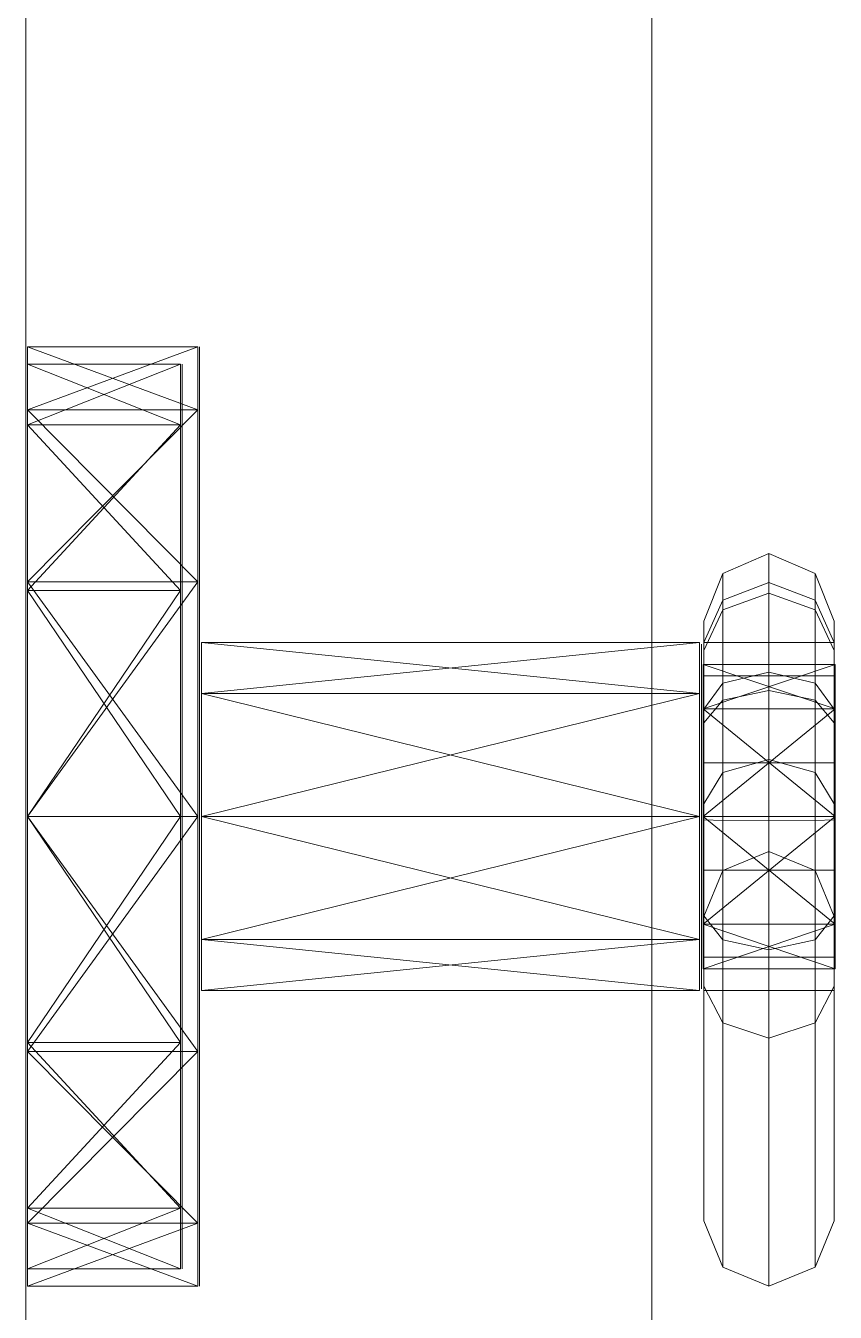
# Model space of a CAD drawing. Header units: millimetres. Extents: x -5300 to 98858, y -5196 to 93886.
# Drawn here: x -110 to -63.5, y 80819.5 to 80893.5 of the extents above; entities that cross this region are included whole.
import ezdxf

# ---------------------------------------------------------------- set-up
doc = ezdxf.new("R2010")
doc.units = ezdxf.units.MM
doc.layers.add('Двери', color=7, linetype='Continuous', lineweight=18, true_color=0x7f7f7f)

# ---------------------------------------------------------------- blocks, each defined once
blk = doc.blocks.new('Дн-9 22110 - Дн-9-240606-Подвал')
at = {"layer": 'Двери', "color": 254, "true_color": 0xd4d4d4}
for p, q in [((-110, 80010), (-110, 81390)), ((-110, 81390), (-110, 80010)), ((-110, 80010), (-110, 81390)), ((-110, 81390), (-110, 80010)), ((-74, 81390), (-74, 80010)), ((-74, 81390), (-74, 80010)), ((-110, 80818), (-110, 80898)), ((-110, 80898), (-110, 80818)), ((-110, 80818), (-110, 80898)), ((-110, 80898), (-110, 80818)), ((-110, 80898), (-110, 79998)), ((-110, 79998), (-110, 80898)), ((-110, 80898), (-110, 80818)), ((-110, 80818), (-110, 80898)), ((-110, 80818), (-110, 80898)), ((-110, 80898), (-110, 79998)), ((-110, 79998), (-110, 80898)), ((-110, 80898), (-110, 80818)), ((-110, 80871.296), (-110, 80874.896)), ((-110, 80874.896), (-110, 80871.296)), ((-110, 80870.599), (-110, 80874.896)), ((-110, 80874.896), (-110, 80874.096)), ((-110, 80874.896), (-110, 80870.599)), ((-110, 80871.296), (-110, 80874.896)), ((-110, 80874.896), (-110, 80871.296)), ((-110, 80870.599), (-110, 80874.896)), ((-110, 80874.096), (-110, 80874.896)), ((-110, 80874.896), (-110, 80870.599)), ((-109.9, 80871.38), (-109.9, 80874.998)), ((-109.9, 80874.998), (-109.9, 80871.38)), ((-100.1, 80874.998), (-109.9, 80874.998)), ((-100.1, 80871.38), (-109.9, 80874.998)), ((-109.9, 80874.998), (-100.1, 80871.38)), ((-109.9, 80871.38), (-109.9, 80874.998)), ((-109.9, 80874.998), (-109.9, 80871.38)), ((-109.9, 80874.998), (-100.1, 80874.998)), ((-109.9, 80871.38), (-100.1, 80874.998)), ((-100.1, 80874.998), (-109.9, 80871.38)), ((-100.1, 80871.38), (-100.1, 80874.998)), ((-100.1, 80874.998), (-100.1, 80871.38)), ((-100.1, 80871.38), (-100.1, 80874.998)), ((-100.1, 80874.998), (-100.1, 80871.38)), ((-100, 80871.38), (-100, 80874.998)), ((-100, 80874.998), (-100, 80871.38)), ((-100, 80871.38), (-100, 80874.998)), ((-100, 80874.998), (-100, 80871.38)), ((-100, 80861.502), (-100, 80874.998)), ((-100, 80874.998), (-100, 80861.502)), ((-110, 80870.599), (-110, 80874.096)), ((-110, 80874.096), (-110, 80870.599)), ((-110, 80870.599), (-110, 80874.096)), ((-110, 80874.096), (-110, 80870.599)), ((-109.9, 80870.515), (-109.9, 80874.003)), ((-109.9, 80874.003), (-109.9, 80870.515)), ((-109.9, 80874.003), (-101.1, 80874.003)), ((-109.9, 80870.515), (-101.1, 80874.003)), ((-109.9, 80874.003), (-101.1, 80870.515)), ((-109.9, 80870.515), (-109.9, 80874.003)), ((-109.9, 80874.003), (-109.9, 80870.515)), ((-101.1, 80874.003), (-109.9, 80874.003)), ((-101.1, 80870.515), (-109.9, 80874.003)), ((-101.1, 80874.003), (-109.9, 80870.515)), ((-101.1, 80870.515), (-101.1, 80874.003)), ((-101.1, 80874.003), (-101.1, 80870.515)), ((-101.1, 80870.515), (-101.1, 80874.003)), ((-101.1, 80874.003), (-101.1, 80870.515)), ((-101, 80870.515), (-101, 80874.003)), ((-101, 80874.003), (-101, 80870.515)), ((-101, 80870.515), (-101, 80874.003)), ((-101, 80874.003), (-101, 80870.515)), ((-110, 80861.446), (-110, 80871.296)), ((-110, 80861.446), (-110, 80871.296)), ((-110, 80871.296), (-110, 80870.599)), ((-110, 80871.296), (-110, 80870.599)), ((-110, 80861.446), (-110, 80871.296)), ((-110, 80871.296), (-110, 80861.446)), ((-110, 80870.599), (-110, 80871.296)), ((-110, 80870.599), (-110, 80871.296)), ((-109.9, 80861.502), (-109.9, 80871.38)), ((-109.9, 80861.502), (-109.9, 80871.38)), ((-100.1, 80861.502), (-109.9, 80871.38)), ((-109.9, 80861.502), (-100.1, 80871.38)), ((-100.1, 80871.38), (-109.9, 80871.38)), ((-100.1, 80871.38), (-109.9, 80871.38)), ((-109.9, 80861.502), (-109.9, 80871.38)), ((-109.9, 80871.38), (-109.9, 80861.502)), ((-100.1, 80861.502), (-109.9, 80871.38)), ((-109.9, 80871.38), (-100.1, 80871.38)), ((-109.9, 80871.38), (-100.1, 80871.38)), ((-100.1, 80871.38), (-109.9, 80861.502)), ((-100.1, 80861.502), (-100.1, 80871.38)), ((-100.1, 80861.502), (-100.1, 80871.38)), ((-100.1, 80861.502), (-100.1, 80871.38)), ((-100.1, 80871.38), (-100.1, 80861.502)), ((-100, 80861.502), (-100, 80871.38)), ((-100, 80871.38), (-100, 80861.502)), ((-100, 80861.502), (-100, 80871.38)), ((-100, 80871.38), (-100, 80871.38)), ((-100, 80861.502), (-100, 80871.38)), ((-100, 80871.38), (-100, 80861.502)), ((-110, 80861.046), (-110, 80870.599)), ((-110, 80861.046), (-110, 80870.599)), ((-110, 80861.446), (-110, 80870.599)), ((-110, 80861.446), (-110, 80870.599)), ((-110, 80861.046), (-110, 80870.599)), ((-110, 80870.599), (-110, 80861.046)), ((-110, 80861.446), (-110, 80870.599)), ((-110, 80870.599), (-110, 80861.446)), ((-109.9, 80860.999), (-109.9, 80870.515)), ((-109.9, 80860.999), (-109.9, 80870.515)), ((-101.1, 80860.999), (-109.9, 80870.515)), ((-109.9, 80860.999), (-101.1, 80870.515)), ((-109.9, 80870.515), (-101.1, 80870.515)), ((-109.9, 80870.515), (-101.1, 80870.515)), ((-109.9, 80860.999), (-109.9, 80870.515)), ((-109.9, 80870.515), (-109.9, 80860.999)), ((-101.1, 80860.999), (-109.9, 80870.515)), ((-101.1, 80870.515), (-109.9, 80870.515)), ((-101.1, 80870.515), (-109.9, 80870.515)), ((-101.1, 80870.515), (-109.9, 80860.999)), ((-101.1, 80860.999), (-101.1, 80870.515)), ((-101.1, 80860.999), (-101.1, 80870.515)), ((-101.1, 80860.999), (-101.1, 80870.515)), ((-101.1, 80870.515), (-101.1, 80860.999)), ((-101, 80860.999), (-101, 80870.515)), ((-101, 80870.515), (-101, 80860.999)), ((-101, 80860.999), (-101, 80870.515)), ((-101, 80870.515), (-101, 80870.515)), ((-101, 80860.999), (-101, 80870.515)), ((-101, 80870.515), (-101, 80860.999)), ((-101, 80848.005), (-101, 80870.515)), ((-101, 80825.485), (-101, 80870.515)), ((-101, 80825.485), (-101, 80870.515)), ((-101, 80825.485), (-101, 80870.515)), ((-101, 80848.005), (-101, 80870.515)), ((-101, 80870.515), (-101, 80870.515)), ((-69.917, 80861.981), (-67.265, 80863.115)), ((-67.265, 80863.115), (-69.917, 80861.981)), ((-69.917, 80861.98), (-67.265, 80863.115)), ((-67.265, 80863.115), (-69.917, 80861.981)), ((-67.265, 80863.115), (-64.613, 80861.981)), ((-67.265, 80861.457), (-67.265, 80863.115)), ((-64.613, 80861.981), (-67.265, 80863.115)), ((-67.265, 80863.115), (-67.265, 80860.847)), ((-67.265, 80863.115), (-64.613, 80861.981)), ((-67.265, 80860.847), (-67.265, 80863.115)), ((-64.613, 80861.981), (-67.265, 80863.115)), ((-67.265, 80863.115), (-67.265, 80861.457)), ((-67.265, 80863.115), (-67.265, 80861.457)), ((-67.265, 80860.847), (-67.265, 80863.115)), ((-67.265, 80863.115), (-67.265, 80860.847)), ((-67.265, 80861.457), (-67.265, 80863.115)), ((-109.9, 80848.005), (-109.9, 80861.502)), ((-109.9, 80848.005), (-109.9, 80861.502)), ((-100.1, 80848.005), (-109.9, 80861.502)), ((-100.1, 80861.502), (-109.9, 80861.502)), ((-109.9, 80848.005), (-100.1, 80861.502)), ((-100.1, 80861.502), (-109.9, 80861.502)), ((-109.9, 80848.005), (-109.9, 80861.502)), ((-109.9, 80861.502), (-109.9, 80848.005)), ((-100.1, 80848.005), (-109.9, 80861.502)), ((-109.9, 80861.502), (-100.1, 80861.502)), ((-109.9, 80861.502), (-100.1, 80861.502)), ((-100.1, 80861.502), (-109.9, 80848.005)), ((-100.1, 80848.005), (-100.1, 80861.502)), ((-100.1, 80848.005), (-100.1, 80861.502)), ((-100.1, 80848.005), (-100.1, 80861.502)), ((-100.1, 80861.502), (-100.1, 80848.005)), ((-100, 80848.005), (-100, 80861.502)), ((-100, 80848.005), (-100, 80861.502)), ((-100, 80834.499), (-100, 80861.502)), ((-100, 80834.499), (-100, 80861.502)), ((-100, 80834.499), (-100, 80861.502)), ((-100, 80861.502), (-100, 80861.502)), ((-100, 80848.005), (-100, 80861.502)), ((-100, 80861.502), (-100, 80848.005)), ((-100, 80861.502), (-100, 80861.502)), ((-100, 80861.502), (-100, 80834.499)), ((-100, 80861.502), (-100, 80834.499)), ((-100, 80861.502), (-100, 80834.499)), ((-69.917, 80861.981), (-71.015, 80859.241)), ((-71.015, 80859.241), (-69.917, 80861.981)), ((-69.917, 80861.981), (-71.015, 80859.241)), ((-71.015, 80859.241), (-69.917, 80861.981)), ((-69.917, 80860.446), (-69.917, 80861.981)), ((-69.917, 80861.981), (-69.917, 80859.882)), ((-69.917, 80861.981), (-69.917, 80860.446)), ((-69.917, 80860.446), (-69.917, 80861.981)), ((-69.917, 80861.981), (-69.917, 80859.882)), ((-69.917, 80859.882), (-69.917, 80861.981)), ((-69.917, 80861.981), (-69.917, 80860.446)), ((-69.917, 80859.882), (-69.917, 80861.98)), ((-64.613, 80861.981), (-63.515, 80859.241)), ((-64.613, 80860.446), (-64.613, 80861.981)), ((-63.515, 80859.241), (-64.613, 80861.981)), ((-64.613, 80861.981), (-64.613, 80859.882)), ((-64.613, 80861.981), (-63.515, 80859.241)), ((-64.613, 80859.882), (-64.613, 80861.981)), ((-63.515, 80859.241), (-64.613, 80861.981)), ((-64.613, 80861.981), (-64.613, 80860.446)), ((-64.613, 80861.981), (-64.613, 80860.446)), ((-64.613, 80859.882), (-64.613, 80861.981)), ((-64.613, 80861.981), (-64.613, 80859.882)), ((-64.613, 80860.446), (-64.613, 80861.981)), ((-110, 80848.005), (-110, 80861.446)), ((-110, 80848.005), (-110, 80861.446)), ((-110, 80861.446), (-110, 80861.046)), ((-110, 80861.446), (-110, 80861.046)), ((-110, 80848.005), (-110, 80861.446)), ((-110, 80861.446), (-110, 80848.005)), ((-110, 80861.046), (-110, 80861.446)), ((-110, 80861.046), (-110, 80861.446)), ((-110, 80848.005), (-110, 80861.046)), ((-110, 80848.005), (-110, 80861.046)), ((-110, 80848.005), (-110, 80861.046)), ((-110, 80848.005), (-110, 80861.046)), ((-110, 80848.005), (-110, 80861.046)), ((-110, 80861.046), (-110, 80848.005)), ((-110, 80848.005), (-110, 80861.046)), ((-110, 80861.046), (-110, 80848.005)), ((-109.9, 80848.005), (-109.9, 80860.999)), ((-109.9, 80848.005), (-109.9, 80860.999)), ((-109.9, 80848.005), (-101.1, 80860.999)), ((-109.9, 80860.999), (-101.1, 80860.999)), ((-101.1, 80848.005), (-109.9, 80860.999)), ((-109.9, 80860.999), (-101.1, 80860.999)), ((-109.9, 80848.005), (-109.9, 80860.999)), ((-109.9, 80860.999), (-109.9, 80848.005)), ((-101.1, 80848.005), (-109.9, 80860.999)), ((-101.1, 80860.999), (-109.9, 80860.999)), ((-101.1, 80860.999), (-109.9, 80860.999)), ((-101.1, 80860.999), (-109.9, 80848.005)), ((-101.1, 80848.005), (-101.1, 80860.999)), ((-101.1, 80848.005), (-101.1, 80860.999)), ((-101.1, 80848.005), (-101.1, 80860.999)), ((-101.1, 80860.999), (-101.1, 80848.005)), ((-101, 80848.005), (-101, 80860.999)), ((-101, 80860.999), (-101, 80848.005)), ((-101, 80860.999), (-101, 80860.999)), ((-101, 80860.999), (-101, 80825.485)), ((-101, 80860.999), (-101, 80835.001)), ((-101, 80860.999), (-101, 80835.001)), ((-101, 80860.999), (-101, 80825.485)), ((-101, 80860.999), (-101, 80825.485)), ((-101, 80848.005), (-101, 80860.999)), ((-101, 80848.005), (-101, 80860.999)), ((-69.917, 80860.446), (-67.265, 80861.457)), ((-67.265, 80861.457), (-69.917, 80860.446)), ((-69.917, 80860.446), (-67.265, 80861.457)), ((-67.265, 80861.457), (-69.917, 80860.446)), ((-69.917, 80859.882), (-67.265, 80860.847)), ((-67.265, 80860.847), (-69.917, 80859.882)), ((-69.917, 80859.882), (-67.265, 80860.847)), ((-67.265, 80860.847), (-69.917, 80859.882)), ((-67.265, 80861.457), (-64.613, 80860.446)), ((-67.265, 80856.301), (-67.265, 80861.457)), ((-64.613, 80860.446), (-67.265, 80861.457)), ((-67.265, 80861.457), (-64.613, 80860.446)), ((-64.613, 80860.446), (-67.265, 80861.457)), ((-67.265, 80861.457), (-67.265, 80856.301)), ((-67.265, 80861.457), (-67.265, 80856.301)), ((-67.265, 80856.301), (-67.265, 80861.457)), ((-67.265, 80860.847), (-64.613, 80859.882)), ((-64.613, 80859.882), (-67.265, 80860.847)), ((-67.265, 80860.847), (-67.265, 80855.24)), ((-67.265, 80860.847), (-64.613, 80859.882)), ((-67.265, 80855.241), (-67.265, 80860.847)), ((-64.613, 80859.882), (-67.265, 80860.847)), ((-67.265, 80855.24), (-67.265, 80860.847)), ((-67.265, 80860.847), (-67.265, 80855.24)), ((-69.917, 80860.446), (-71.015, 80858.007)), ((-71.015, 80858.007), (-69.917, 80860.446)), ((-69.917, 80860.446), (-71.015, 80858.007)), ((-71.015, 80858.007), (-69.917, 80860.446)), ((-69.917, 80855.678), (-69.917, 80860.446)), ((-69.917, 80860.446), (-69.917, 80855.678)), ((-69.917, 80855.678), (-69.917, 80860.446)), ((-69.917, 80860.446), (-69.917, 80855.678)), ((-64.613, 80860.446), (-63.515, 80858.007)), ((-64.613, 80855.678), (-64.613, 80860.446)), ((-63.515, 80858.007), (-64.613, 80860.446)), ((-64.613, 80860.446), (-63.515, 80858.007)), ((-63.515, 80858.007), (-64.613, 80860.446)), ((-64.613, 80860.446), (-64.613, 80855.678)), ((-64.613, 80860.446), (-64.613, 80855.678)), ((-64.613, 80855.678), (-64.613, 80860.446)), ((-69.917, 80859.882), (-71.015, 80857.554)), ((-71.015, 80857.554), (-69.917, 80859.882)), ((-69.917, 80859.882), (-71.015, 80857.554)), ((-71.015, 80857.554), (-69.917, 80859.882)), ((-71.015, 80858.007), (-71.015, 80859.241)), ((-71.015, 80859.241), (-71.015, 80857.554)), ((-71.015, 80857.554), (-71.015, 80859.241)), ((-71.015, 80859.241), (-71.015, 80858.007)), ((-71.015, 80859.241), (-71.015, 80858.007)), ((-71.015, 80857.554), (-71.015, 80859.241)), ((-71.015, 80859.241), (-71.015, 80857.554)), ((-71.015, 80858.007), (-71.015, 80859.241)), ((-69.917, 80859.882), (-69.917, 80854.697)), ((-69.917, 80854.697), (-69.917, 80859.882)), ((-69.917, 80859.882), (-69.917, 80854.697)), ((-69.917, 80854.697), (-69.917, 80859.882)), ((-64.613, 80859.882), (-63.515, 80857.554)), ((-63.515, 80857.554), (-64.613, 80859.882)), ((-64.613, 80859.882), (-64.613, 80854.697)), ((-64.613, 80859.882), (-63.515, 80857.554)), ((-64.613, 80854.697), (-64.613, 80859.882)), ((-63.515, 80857.554), (-64.613, 80859.882)), ((-64.613, 80854.697), (-64.613, 80859.882)), ((-64.613, 80859.882), (-64.613, 80854.697)), ((-63.515, 80859.241), (-63.515, 80858.007)), ((-63.515, 80857.554), (-63.515, 80859.241)), ((-63.515, 80859.241), (-63.515, 80857.554)), ((-63.515, 80858.007), (-63.515, 80859.241)), ((-63.515, 80859.241), (-63.515, 80858.007)), ((-63.515, 80857.554), (-63.515, 80859.241)), ((-63.515, 80859.241), (-63.515, 80857.554)), ((-63.515, 80858.007), (-63.515, 80859.241)), ((-100, 80855.074), (-100, 80858.004)), ((-100, 80858.004), (-100, 80855.074)), ((-100, 80848.005), (-100, 80858.004)), ((-100, 80858.004), (-100, 80848.005)), ((-100, 80858.004), (-100, 80837.996)), ((-100, 80855.074), (-100, 80858.004)), ((-100, 80858.004), (-100, 80855.074)), ((-99.9, 80855.074), (-99.9, 80858.004)), ((-99.9, 80855.074), (-99.9, 80858.004)), ((-71.25, 80858.004), (-99.9, 80858.004)), ((-99.9, 80855.074), (-71.25, 80858.004)), ((-99.9, 80855.074), (-71.25, 80858.004)), ((-99.9, 80855.074), (-99.9, 80858.004)), ((-99.9, 80858.004), (-99.9, 80855.074)), ((-99.9, 80858.004), (-71.25, 80858.004)), ((-71.25, 80855.074), (-99.9, 80858.004)), ((-71.25, 80858.004), (-99.9, 80855.074)), ((-71.25, 80855.074), (-71.25, 80858.004)), ((-71.25, 80855.074), (-71.25, 80858.004)), ((-71.25, 80855.074), (-71.25, 80858.004)), ((-71.25, 80858.004), (-71.25, 80855.074)), ((-71.15, 80855), (-71.15, 80857.902)), ((-71.15, 80855), (-71.15, 80857.902)), ((-71.15, 80854.255), (-71.15, 80857.902)), ((-71.15, 80854.255), (-71.15, 80857.902)), ((-71.15, 80856.851), (-71.15, 80857.902)), ((-71.15, 80855), (-71.15, 80857.902)), ((-71.15, 80857.902), (-71.15, 80855)), ((-71.15, 80857.902), (-71.15, 80856.851)), ((-71.015, 80854.173), (-71.015, 80858.007)), ((-71.015, 80858.007), (-71.015, 80854.173)), ((-71.015, 80858.007), (-71.015, 80854.173)), ((-71.015, 80854.173), (-71.015, 80858.007)), ((-71.015, 80858), (-63.515, 80858)), ((-71.015, 80856.09), (-71.015, 80858)), ((-63.515, 80858), (-71.015, 80858)), ((-71.015, 80858), (-71.015, 80856.09)), ((-71.015, 80858), (-63.515, 80858)), ((-71.015, 80856.09), (-71.015, 80858)), ((-63.515, 80858), (-71.015, 80858)), ((-71.015, 80858), (-71.015, 80856.09)), ((-71.015, 80856.09), (-71.015, 80858)), ((-71.015, 80858), (-71.015, 80856.09)), ((-71.015, 80856.09), (-71.015, 80858)), ((-71.015, 80858), (-71.015, 80856.09)), ((-63.515, 80858.007), (-63.515, 80854.173)), ((-63.515, 80854.173), (-63.515, 80858.007)), ((-63.515, 80858.007), (-63.515, 80854.173)), ((-63.515, 80854.173), (-63.515, 80858.007)), ((-63.515, 80858), (-63.515, 80856.09)), ((-63.515, 80856.09), (-63.515, 80858)), ((-63.515, 80858), (-63.515, 80856.09)), ((-63.515, 80856.09), (-63.515, 80858)), ((-63.515, 80858), (-63.515, 80856.09)), ((-63.515, 80856.09), (-63.515, 80858)), ((-63.515, 80858), (-63.515, 80856.09)), ((-63.515, 80856.09), (-63.515, 80858)), ((-71.015, 80857.554), (-71.015, 80853.384)), ((-71.015, 80853.384), (-71.015, 80857.554)), ((-71.015, 80853.384), (-71.015, 80857.554)), ((-71.015, 80857.554), (-71.015, 80853.384)), ((-63.515, 80853.384), (-63.515, 80857.554)), ((-63.515, 80857.554), (-63.515, 80853.384)), ((-63.515, 80853.384), (-63.515, 80857.554)), ((-63.515, 80857.554), (-63.515, 80853.384)), ((-71.15, 80854.255), (-71.15, 80856.851)), ((-71.15, 80854.255), (-71.15, 80856.851)), ((-71.15, 80854.255), (-71.15, 80856.851)), ((-71.15, 80856.851), (-71.15, 80854.255)), ((-71.15, 80855), (-71.15, 80856.851)), ((-71.15, 80856.851), (-71.15, 80855)), ((-71.05, 80854.19), (-71.05, 80856.748)), ((-71.05, 80854.19), (-71.05, 80856.748)), ((-63.45, 80856.748), (-71.05, 80856.748)), ((-71.05, 80854.19), (-63.45, 80856.748)), ((-71.05, 80854.19), (-63.45, 80856.748)), ((-71.05, 80854.19), (-71.05, 80856.748)), ((-71.05, 80856.748), (-71.05, 80854.19)), ((-71.05, 80856.748), (-63.45, 80856.748)), ((-71.05, 80854.19), (-63.45, 80856.748)), ((-71.05, 80856.748), (-63.45, 80854.19)), ((-69.917, 80855.678), (-67.265, 80856.301)), ((-67.265, 80856.301), (-69.917, 80855.678)), ((-69.917, 80855.678), (-67.265, 80856.301)), ((-67.265, 80856.301), (-69.917, 80855.678)), ((-67.265, 80856.301), (-64.613, 80855.678)), ((-67.265, 80851.272), (-67.265, 80856.301)), ((-64.613, 80855.678), (-67.265, 80856.301)), ((-67.265, 80856.301), (-64.613, 80855.678)), ((-64.613, 80855.678), (-67.265, 80856.301)), ((-67.265, 80856.301), (-67.265, 80851.272)), ((-67.265, 80856.301), (-67.265, 80851.272)), ((-67.265, 80851.272), (-67.265, 80856.301)), ((-63.45, 80854.19), (-63.45, 80856.748)), ((-63.45, 80854.19), (-63.45, 80856.748)), ((-63.45, 80854.19), (-63.45, 80856.748)), ((-63.45, 80856.748), (-63.45, 80854.19)), ((-71.015, 80856.09), (-63.515, 80856.09)), ((-71.015, 80851.09), (-71.015, 80856.09)), ((-63.515, 80856.09), (-71.015, 80856.09)), ((-71.015, 80856.09), (-63.515, 80856.09)), ((-63.515, 80856.09), (-71.015, 80856.09)), ((-71.015, 80856.09), (-71.015, 80851.09)), ((-71.015, 80856.09), (-63.515, 80856.09)), ((-71.015, 80851.09), (-71.015, 80856.09)), ((-63.515, 80856.09), (-71.015, 80856.09)), ((-71.015, 80856.09), (-63.515, 80856.09)), ((-63.515, 80856.09), (-71.015, 80856.09)), ((-71.015, 80856.09), (-71.015, 80851.09)), ((-71.015, 80851.09), (-71.015, 80856.09)), ((-71.015, 80856.09), (-71.015, 80851.09)), ((-71.015, 80851.09), (-71.015, 80856.09)), ((-71.015, 80856.09), (-71.015, 80851.09)), ((-69.917, 80855.678), (-71.015, 80854.173)), ((-71.015, 80854.173), (-69.917, 80855.678)), ((-69.917, 80855.678), (-71.015, 80854.173)), ((-71.015, 80854.173), (-69.917, 80855.678)), ((-69.917, 80850.529), (-69.917, 80855.678)), ((-69.917, 80855.678), (-69.917, 80850.529)), ((-69.917, 80850.529), (-69.917, 80855.678)), ((-69.917, 80855.678), (-69.917, 80850.529)), ((-64.613, 80855.678), (-63.515, 80854.173)), ((-64.613, 80850.529), (-64.613, 80855.678)), ((-63.515, 80854.173), (-64.613, 80855.678)), ((-64.613, 80855.678), (-63.515, 80854.173)), ((-63.515, 80854.173), (-64.613, 80855.678)), ((-64.613, 80855.678), (-64.613, 80850.529)), ((-64.613, 80855.678), (-64.613, 80850.529)), ((-64.613, 80850.529), (-64.613, 80855.678)), ((-63.515, 80856.09), (-63.515, 80851.09)), ((-63.515, 80851.09), (-63.515, 80856.09)), ((-63.515, 80856.09), (-63.515, 80851.09)), ((-63.515, 80851.09), (-63.515, 80856.09)), ((-63.515, 80856.09), (-63.515, 80851.09)), ((-63.515, 80851.09), (-63.515, 80856.09)), ((-63.515, 80856.09), (-63.515, 80851.09)), ((-63.515, 80851.09), (-63.515, 80856.09)), ((-100, 80848.005), (-100, 80855.074)), ((-100, 80855.074), (-100, 80848.005)), ((-100, 80848.005), (-100, 80855.074)), ((-100, 80848.005), (-100, 80855.074)), ((-100, 80840.926), (-100, 80855.074)), ((-100, 80840.926), (-100, 80855.074)), ((-100, 80840.926), (-100, 80855.074)), ((-100, 80855.074), (-100, 80855.074)), ((-99.9, 80848.005), (-99.9, 80855.074)), ((-99.9, 80848.005), (-99.9, 80855.074)), ((-99.9, 80848.005), (-71.25, 80855.074)), ((-71.25, 80855.074), (-99.9, 80855.074)), ((-71.25, 80848.005), (-99.9, 80855.074)), ((-71.25, 80855.074), (-99.9, 80855.074)), ((-99.9, 80848.005), (-99.9, 80855.074)), ((-99.9, 80855.074), (-99.9, 80848.005)), ((-99.9, 80848.005), (-71.25, 80855.074)), ((-99.9, 80855.074), (-71.25, 80855.074)), ((-99.9, 80855.074), (-71.25, 80855.074)), ((-99.9, 80855.074), (-71.25, 80848.005)), ((-71.25, 80848.005), (-71.25, 80855.074)), ((-71.25, 80848.005), (-71.25, 80855.074)), ((-71.25, 80848.005), (-71.25, 80855.074)), ((-71.25, 80855.074), (-71.25, 80848.005)), ((-71.15, 80848.005), (-71.15, 80855)), ((-71.15, 80848.005), (-71.15, 80855)), ((-71.15, 80854.255), (-71.15, 80855)), ((-71.15, 80854.255), (-71.15, 80855)), ((-71.15, 80848.005), (-71.15, 80855)), ((-71.15, 80855), (-71.15, 80848.005)), ((-71.15, 80848.005), (-71.15, 80855)), ((-71.15, 80855), (-71.15, 80854.255)), ((-71.15, 80855), (-71.15, 80854.255)), ((-71.15, 80855), (-71.15, 80848.005)), ((-69.917, 80854.697), (-67.265, 80855.24)), ((-67.265, 80855.24), (-69.917, 80854.697)), ((-69.917, 80854.697), (-67.265, 80855.24)), ((-67.265, 80855.24), (-69.917, 80854.697)), ((-64.613, 80854.697), (-67.265, 80855.241)), ((-67.265, 80855.24), (-64.613, 80854.697)), ((-64.613, 80854.697), (-67.265, 80855.24)), ((-67.265, 80855.24), (-67.265, 80847.753)), ((-67.265, 80855.24), (-64.613, 80854.697)), ((-67.265, 80847.752), (-67.265, 80855.24)), ((-67.265, 80847.753), (-67.265, 80855.24)), ((-67.265, 80855.24), (-67.265, 80847.753)), ((-71.15, 80848.005), (-71.15, 80854.255)), ((-71.15, 80848.005), (-71.15, 80854.255)), ((-71.15, 80848.005), (-71.15, 80854.255)), ((-71.15, 80848.005), (-71.15, 80854.255)), ((-71.15, 80848.005), (-71.15, 80854.255)), ((-71.15, 80854.255), (-71.15, 80848.005)), ((-71.05, 80848.005), (-71.05, 80854.19)), ((-71.05, 80848.005), (-71.05, 80854.19)), ((-71.05, 80848.005), (-63.45, 80854.19)), ((-63.45, 80854.19), (-71.05, 80854.19)), ((-63.45, 80848.005), (-71.05, 80854.19)), ((-63.45, 80854.19), (-71.05, 80854.19)), ((-71.05, 80848.005), (-71.05, 80854.19)), ((-71.05, 80854.19), (-71.05, 80848.005)), ((-63.45, 80848.005), (-71.05, 80854.19)), ((-71.05, 80854.19), (-63.45, 80854.19)), ((-71.05, 80854.19), (-63.45, 80854.19)), ((-71.05, 80854.19), (-63.45, 80848.005)), ((-69.917, 80854.697), (-71.015, 80853.384)), ((-71.015, 80853.384), (-69.917, 80854.697)), ((-69.917, 80854.697), (-71.015, 80853.384)), ((-71.015, 80853.384), (-69.917, 80854.697)), ((-71.015, 80848.736), (-71.015, 80854.173)), ((-71.015, 80854.173), (-71.015, 80848.736)), ((-71.015, 80854.173), (-71.015, 80848.736)), ((-71.015, 80848.736), (-71.015, 80854.173)), ((-69.917, 80854.697), (-69.917, 80847.771)), ((-69.917, 80847.771), (-69.917, 80854.697)), ((-69.917, 80854.697), (-69.917, 80847.771)), ((-69.917, 80847.771), (-69.917, 80854.697)), ((-64.613, 80854.697), (-63.515, 80853.384)), ((-63.515, 80853.384), (-64.613, 80854.697)), ((-64.613, 80854.697), (-64.613, 80847.771)), ((-64.613, 80854.697), (-63.515, 80853.384)), ((-64.613, 80847.771), (-64.613, 80854.697)), ((-63.515, 80853.384), (-64.613, 80854.697)), ((-64.613, 80847.771), (-64.613, 80854.697)), ((-64.613, 80854.697), (-64.613, 80847.771)), ((-63.515, 80854.173), (-63.515, 80848.736)), ((-63.515, 80848.736), (-63.515, 80854.173)), ((-63.515, 80854.173), (-63.515, 80848.736)), ((-63.515, 80848.736), (-63.515, 80854.173)), ((-63.45, 80848.005), (-63.45, 80854.19)), ((-63.45, 80848.005), (-63.45, 80854.19)), ((-63.45, 80848.005), (-63.45, 80854.19)), ((-63.45, 80854.19), (-63.45, 80848.005)), ((-71.015, 80853.384), (-71.015, 80847.816)), ((-71.015, 80847.816), (-71.015, 80853.384)), ((-71.015, 80847.816), (-71.015, 80853.384)), ((-71.015, 80853.384), (-71.015, 80847.816)), ((-63.515, 80847.816), (-63.515, 80853.384)), ((-63.515, 80853.384), (-63.515, 80847.816)), ((-63.515, 80847.816), (-63.515, 80853.384)), ((-63.515, 80853.384), (-63.515, 80847.816)), ((-69.917, 80850.529), (-67.265, 80851.272)), ((-67.265, 80851.272), (-69.917, 80850.529)), ((-69.917, 80850.529), (-67.265, 80851.272)), ((-67.265, 80851.272), (-69.917, 80850.529)), ((-67.265, 80851.272), (-64.613, 80850.529)), ((-67.265, 80846), (-67.265, 80851.272)), ((-64.613, 80850.529), (-67.265, 80851.272)), ((-67.265, 80851.272), (-64.613, 80850.529)), ((-64.613, 80850.529), (-67.265, 80851.272)), ((-67.265, 80851.272), (-67.265, 80846)), ((-67.265, 80851.272), (-67.265, 80846)), ((-67.265, 80846), (-67.265, 80851.272)), ((-63.515, 80851.09), (-71.015, 80851.09)), ((-71.015, 80851.09), (-63.515, 80851.09)), ((-63.515, 80851.09), (-71.015, 80851.09)), ((-71.015, 80851.09), (-71.015, 80844.91)), ((-71.015, 80851.09), (-63.515, 80851.09)), ((-71.015, 80844.91), (-71.015, 80851.09)), ((-63.515, 80851.09), (-71.015, 80851.09)), ((-71.015, 80851.09), (-63.515, 80851.09)), ((-63.515, 80851.09), (-71.015, 80851.09)), ((-71.015, 80851.09), (-71.015, 80844.91)), ((-71.015, 80851.09), (-63.515, 80851.09)), ((-71.015, 80844.91), (-71.015, 80851.09)), ((-71.015, 80844.91), (-71.015, 80851.09)), ((-71.015, 80851.09), (-71.015, 80844.91)), ((-71.015, 80844.91), (-71.015, 80851.09)), ((-71.015, 80851.09), (-71.015, 80844.91)), ((-71.015, 80848.736), (-69.917, 80850.529)), ((-69.917, 80850.529), (-71.015, 80848.736)), ((-71.015, 80848.736), (-69.917, 80850.529)), ((-69.917, 80850.529), (-71.015, 80848.736)), ((-69.917, 80844.902), (-69.917, 80850.529)), ((-69.917, 80850.529), (-69.917, 80844.902)), ((-69.917, 80850.529), (-69.917, 80844.902)), ((-69.917, 80844.902), (-69.917, 80850.529)), ((-64.613, 80850.529), (-63.515, 80848.736)), ((-64.613, 80844.902), (-64.613, 80850.529)), ((-63.515, 80848.736), (-64.613, 80850.529)), ((-64.613, 80850.529), (-63.515, 80848.736)), ((-63.515, 80848.736), (-64.613, 80850.529)), ((-64.613, 80850.529), (-64.613, 80844.902)), ((-64.613, 80850.529), (-64.613, 80844.902)), ((-64.613, 80844.902), (-64.613, 80850.529)), ((-63.515, 80844.91), (-63.515, 80851.09)), ((-63.515, 80851.09), (-63.515, 80844.91)), ((-63.515, 80844.91), (-63.515, 80851.09)), ((-63.515, 80851.09), (-63.515, 80844.91)), ((-63.515, 80844.91), (-63.515, 80851.09)), ((-63.515, 80851.09), (-63.515, 80844.91)), ((-63.515, 80844.91), (-63.515, 80851.09)), ((-63.515, 80851.09), (-63.515, 80844.91)), ((-71.015, 80848.736), (-71.015, 80842.25)), ((-71.015, 80842.25), (-71.015, 80848.736)), ((-71.015, 80842.25), (-71.015, 80848.736)), ((-71.015, 80848.736), (-71.015, 80842.25)), ((-63.515, 80848.736), (-63.515, 80842.25)), ((-63.515, 80842.25), (-63.515, 80848.736)), ((-63.515, 80848.736), (-63.515, 80842.25)), ((-63.515, 80842.25), (-63.515, 80848.736)), ((-110, 80834.554), (-110, 80848.005)), ((-110, 80848.005), (-110, 80834.954)), ((-110, 80834.554), (-110, 80848.005)), ((-110, 80834.954), (-110, 80848.005)), ((-110, 80848.005), (-110, 80848.005)), ((-110, 80848.005), (-110, 80834.954)), ((-110, 80834.954), (-110, 80848.005)), ((-110, 80848.005), (-110, 80848.005)), ((-110, 80834.554), (-110, 80848.005)), ((-110, 80834.954), (-110, 80848.005)), ((-110, 80848.005), (-110, 80834.954)), ((-110, 80848.005), (-110, 80834.554)), ((-110, 80834.954), (-110, 80848.005)), ((-110, 80848.005), (-110, 80848.005)), ((-110, 80848.005), (-110, 80848.005)), ((-110, 80848.005), (-110, 80834.954)), ((-109.9, 80848.005), (-109.9, 80834.499)), ((-109.9, 80834.499), (-109.9, 80848.005)), ((-109.9, 80835.001), (-109.9, 80848.005)), ((-109.9, 80835.001), (-109.9, 80848.005)), ((-100.1, 80834.499), (-109.9, 80848.005)), ((-100.1, 80848.005), (-109.9, 80848.005)), ((-109.9, 80834.499), (-100.1, 80848.005)), ((-100.1, 80848.005), (-109.9, 80848.005)), ((-109.9, 80835.001), (-101.1, 80848.005)), ((-109.9, 80848.005), (-101.1, 80848.005)), ((-101.1, 80835.001), (-109.9, 80848.005)), ((-109.9, 80848.005), (-101.1, 80848.005)), ((-109.9, 80834.499), (-109.9, 80848.005)), ((-109.9, 80848.005), (-109.9, 80834.499)), ((-109.9, 80835.001), (-109.9, 80848.005)), ((-109.9, 80848.005), (-109.9, 80835.001)), ((-100.1, 80834.499), (-109.9, 80848.005)), ((-109.9, 80848.005), (-100.1, 80848.005)), ((-109.9, 80848.005), (-100.1, 80848.005)), ((-100.1, 80848.005), (-109.9, 80834.499)), ((-101.1, 80835.001), (-109.9, 80848.005)), ((-101.1, 80848.005), (-109.9, 80848.005)), ((-101.1, 80848.005), (-109.9, 80848.005)), ((-101.1, 80848.005), (-109.9, 80835.001)), ((-101.1, 80848.005), (-101.1, 80835.001)), ((-101.1, 80835.001), (-101.1, 80848.005)), ((-101.1, 80835.001), (-101.1, 80848.005)), ((-101.1, 80848.005), (-101.1, 80835.001)), ((-101, 80848.005), (-101, 80835.001)), ((-101, 80848.005), (-101, 80835.001)), ((-101, 80848.005), (-101, 80835.001)), ((-101, 80835.001), (-101, 80848.005)), ((-101, 80848.005), (-101, 80825.485)), ((-101, 80825.485), (-101, 80848.005)), ((-100.1, 80834.499), (-100.1, 80848.005)), ((-100.1, 80834.499), (-100.1, 80848.005)), ((-100.1, 80834.499), (-100.1, 80848.005)), ((-100.1, 80848.005), (-100.1, 80834.499)), ((-100, 80848.005), (-100, 80840.926)), ((-100, 80848.005), (-100, 80840.926)), ((-100, 80848.005), (-100, 80837.996)), ((-100, 80848.005), (-100, 80837.996)), ((-100, 80848.005), (-100, 80834.499)), ((-100, 80834.499), (-100, 80848.005)), ((-100, 80848.005), (-100, 80840.926)), ((-100, 80840.926), (-100, 80848.005)), ((-100, 80848.005), (-100, 80834.499)), ((-100, 80848.005), (-100, 80834.499)), ((-99.9, 80848.005), (-99.9, 80840.926)), ((-99.9, 80840.926), (-99.9, 80848.005)), ((-71.25, 80848.005), (-99.9, 80848.005)), ((-71.25, 80848.005), (-99.9, 80840.926)), ((-71.25, 80840.926), (-99.9, 80848.005)), ((-71.25, 80848.005), (-99.9, 80848.005)), ((-99.9, 80840.926), (-99.9, 80848.005)), ((-99.9, 80840.926), (-99.9, 80848.005)), ((-99.9, 80840.926), (-71.25, 80848.005)), ((-99.9, 80848.005), (-71.25, 80848.005)), ((-71.25, 80840.926), (-99.9, 80848.005)), ((-99.9, 80848.005), (-71.25, 80848.005)), ((-71.25, 80840.926), (-71.25, 80848.005)), ((-71.25, 80840.926), (-71.25, 80848.005)), ((-71.25, 80840.926), (-71.25, 80848.005)), ((-71.25, 80840.926), (-71.25, 80848.005)), ((-71.15, 80841.745), (-71.15, 80848.005)), ((-71.15, 80848.005), (-71.15, 80841)), ((-71.15, 80841.745), (-71.15, 80848.005)), ((-71.15, 80841), (-71.15, 80848.005)), ((-71.15, 80841.745), (-71.15, 80848.005)), ((-71.15, 80848.005), (-71.15, 80848.005)), ((-71.15, 80841.745), (-71.15, 80848.005)), ((-71.15, 80848.005), (-71.15, 80848.005)), ((-71.15, 80841.745), (-71.15, 80848.005)), ((-71.15, 80841), (-71.15, 80848.005)), ((-71.15, 80841.745), (-71.15, 80848.005)), ((-71.15, 80841), (-71.15, 80848.005)), ((-71.15, 80841), (-71.15, 80848.005)), ((-71.15, 80848.005), (-71.15, 80848.005)), ((-71.15, 80841), (-71.15, 80848.005)), ((-71.15, 80848.005), (-71.15, 80848.005)), ((-71.05, 80848.005), (-71.05, 80841.81)), ((-71.05, 80841.81), (-71.05, 80848.005)), ((-63.45, 80848.005), (-71.05, 80848.005)), ((-63.45, 80848.005), (-71.05, 80841.81)), ((-63.45, 80841.81), (-71.05, 80848.005)), ((-63.45, 80848.005), (-71.05, 80848.005)), ((-71.05, 80841.81), (-71.05, 80848.005)), ((-71.05, 80841.81), (-71.05, 80848.005)), ((-63.45, 80841.81), (-71.05, 80848.005)), ((-71.05, 80848.005), (-63.45, 80848.005)), ((-63.45, 80841.81), (-71.05, 80848.005)), ((-71.05, 80848.005), (-63.45, 80848.005)), ((-71.015, 80847.816), (-71.015, 80842.296)), ((-71.015, 80842.296), (-71.015, 80847.816)), ((-69.917, 80847.771), (-71.015, 80847.816)), ((-71.015, 80847.816), (-69.917, 80847.771)), ((-71.015, 80842.296), (-71.015, 80847.816)), ((-69.917, 80847.771), (-71.015, 80847.816)), ((-71.015, 80847.816), (-71.015, 80842.296)), ((-71.015, 80847.816), (-69.917, 80847.771)), ((-69.917, 80847.771), (-67.265, 80847.753)), ((-67.265, 80847.753), (-69.917, 80847.771)), ((-69.917, 80847.771), (-69.917, 80840.905)), ((-69.917, 80847.771), (-67.265, 80847.753)), ((-69.917, 80840.905), (-69.917, 80847.771)), ((-67.265, 80847.753), (-69.917, 80847.771)), ((-69.917, 80847.771), (-69.917, 80840.905)), ((-69.917, 80840.905), (-69.917, 80847.771)), ((-67.265, 80847.753), (-64.613, 80847.771)), ((-64.613, 80847.771), (-67.265, 80847.753)), ((-67.265, 80847.753), (-64.613, 80847.771)), ((-64.613, 80847.771), (-67.265, 80847.752)), ((-67.265, 80847.753), (-67.265, 80840.329)), ((-67.265, 80840.329), (-67.265, 80847.753)), ((-67.265, 80840.329), (-67.265, 80847.753)), ((-67.265, 80847.753), (-67.265, 80840.329)), ((-64.613, 80847.771), (-63.515, 80847.816)), ((-63.515, 80847.816), (-64.613, 80847.771)), ((-64.613, 80847.771), (-63.515, 80847.816)), ((-63.515, 80847.816), (-64.613, 80847.771)), ((-64.613, 80847.771), (-64.613, 80840.905)), ((-64.613, 80840.905), (-64.613, 80847.771)), ((-64.613, 80840.905), (-64.613, 80847.771)), ((-64.613, 80847.771), (-64.613, 80840.905)), ((-63.515, 80842.296), (-63.515, 80847.816)), ((-63.515, 80847.816), (-63.515, 80842.296)), ((-63.515, 80842.296), (-63.515, 80847.816)), ((-63.515, 80847.816), (-63.515, 80842.296)), ((-63.45, 80841.81), (-63.45, 80848.005)), ((-63.45, 80841.81), (-63.45, 80848.005)), ((-63.45, 80841.81), (-63.45, 80848.005)), ((-63.45, 80841.81), (-63.45, 80848.005)), ((-69.917, 80844.902), (-67.265, 80846)), ((-67.265, 80846), (-69.917, 80844.902)), ((-67.265, 80846), (-69.917, 80844.902)), ((-69.917, 80844.902), (-67.265, 80846)), ((-67.265, 80846), (-64.613, 80844.902)), ((-64.613, 80844.902), (-67.265, 80846)), ((-67.265, 80846), (-67.265, 80846)), ((-64.613, 80844.902), (-67.265, 80846)), ((-67.265, 80846), (-64.613, 80844.902)), ((-67.265, 80846), (-67.265, 80846)), ((-71.015, 80844.91), (-63.515, 80844.91)), ((-63.515, 80844.91), (-71.015, 80844.91)), ((-71.015, 80844.91), (-71.015, 80839.91)), ((-71.015, 80844.91), (-63.515, 80844.91)), ((-71.015, 80839.91), (-71.015, 80844.91)), ((-63.515, 80844.91), (-71.015, 80844.91)), ((-71.015, 80844.91), (-63.515, 80844.91)), ((-63.515, 80844.91), (-71.015, 80844.91)), ((-71.015, 80844.91), (-71.015, 80839.91)), ((-71.015, 80844.91), (-63.515, 80844.91)), ((-71.015, 80839.91), (-71.015, 80844.91)), ((-63.515, 80844.91), (-71.015, 80844.91)), ((-71.015, 80844.91), (-71.015, 80839.91)), ((-71.015, 80839.91), (-71.015, 80844.91)), ((-71.015, 80844.91), (-71.015, 80839.91)), ((-71.015, 80839.91), (-71.015, 80844.91)), ((-69.917, 80844.902), (-71.015, 80842.25)), ((-71.015, 80842.25), (-69.917, 80844.902)), ((-69.917, 80844.902), (-71.015, 80842.25)), ((-71.015, 80842.25), (-69.917, 80844.902)), ((-69.917, 80844.902), (-69.917, 80844.902)), ((-69.917, 80844.902), (-69.917, 80844.902)), ((-64.613, 80844.902), (-63.515, 80842.25)), ((-63.515, 80842.25), (-64.613, 80844.902)), ((-64.613, 80844.902), (-64.613, 80844.902)), ((-63.515, 80842.25), (-64.613, 80844.902)), ((-64.613, 80844.902), (-63.515, 80842.25)), ((-64.613, 80844.902), (-64.613, 80844.902)), ((-63.515, 80839.91), (-63.515, 80844.91)), ((-63.515, 80844.91), (-63.515, 80839.91)), ((-63.515, 80839.91), (-63.515, 80844.91)), ((-63.515, 80844.91), (-63.515, 80839.91)), ((-63.515, 80839.91), (-63.515, 80844.91)), ((-63.515, 80844.91), (-63.515, 80839.91)), ((-63.515, 80839.91), (-63.515, 80844.91)), ((-63.515, 80844.91), (-63.515, 80839.91)), ((-71.015, 80842.296), (-71.015, 80838.257)), ((-71.015, 80838.257), (-71.015, 80842.296)), ((-69.917, 80840.905), (-71.015, 80842.296)), ((-71.015, 80842.296), (-69.917, 80840.905)), ((-71.015, 80838.257), (-71.015, 80842.296)), ((-69.917, 80840.905), (-71.015, 80842.296)), ((-71.015, 80842.296), (-71.015, 80838.257)), ((-71.015, 80842.296), (-69.917, 80840.905)), ((-71.015, 80842.25), (-71.015, 80842.25)), ((-71.015, 80842.25), (-71.015, 80842.25)), ((-64.613, 80840.905), (-63.515, 80842.296)), ((-63.515, 80842.296), (-64.613, 80840.905)), ((-64.613, 80840.905), (-63.515, 80842.296)), ((-63.515, 80842.296), (-64.613, 80840.905)), ((-63.515, 80838.257), (-63.515, 80842.296)), ((-63.515, 80842.296), (-63.515, 80838.257)), ((-63.515, 80838.257), (-63.515, 80842.296)), ((-63.515, 80842.296), (-63.515, 80838.257)), ((-63.515, 80842.25), (-63.515, 80842.25)), ((-63.515, 80842.25), (-63.515, 80842.25)), ((-71.15, 80841.745), (-71.15, 80839.149)), ((-71.15, 80839.149), (-71.15, 80841.745)), ((-71.15, 80841.745), (-71.15, 80841)), ((-71.15, 80841.745), (-71.15, 80838.098)), ((-71.15, 80838.098), (-71.15, 80841.745)), ((-71.15, 80841.745), (-71.15, 80841)), ((-71.15, 80841.745), (-71.15, 80839.149)), ((-71.15, 80839.149), (-71.15, 80841.745)), ((-71.15, 80841.745), (-71.15, 80841)), ((-71.15, 80841.745), (-71.15, 80841)), ((-71.05, 80841.81), (-71.05, 80839.252)), ((-71.05, 80839.252), (-71.05, 80841.81)), ((-63.45, 80841.81), (-71.05, 80841.81)), ((-63.45, 80841.81), (-71.05, 80839.252)), ((-71.05, 80839.252), (-63.45, 80841.81)), ((-63.45, 80841.81), (-71.05, 80841.81)), ((-71.05, 80841.81), (-71.05, 80839.252)), ((-71.05, 80839.252), (-71.05, 80841.81)), ((-63.45, 80841.81), (-71.05, 80841.81)), ((-63.45, 80841.81), (-71.05, 80839.252)), ((-63.45, 80839.252), (-71.05, 80841.81)), ((-63.45, 80841.81), (-71.05, 80841.81)), ((-63.45, 80841.81), (-63.45, 80839.252)), ((-63.45, 80839.252), (-63.45, 80841.81)), ((-63.45, 80841.81), (-63.45, 80839.252)), ((-63.45, 80839.252), (-63.45, 80841.81)), ((-100, 80840.926), (-100, 80837.996)), ((-100, 80837.996), (-100, 80840.926)), ((-100, 80840.926), (-100, 80837.996)), ((-100, 80837.996), (-100, 80840.926)), ((-100, 80840.926), (-100, 80840.926)), ((-99.9, 80840.926), (-99.9, 80837.996)), ((-99.9, 80837.996), (-99.9, 80840.926)), ((-71.25, 80840.926), (-99.9, 80840.926)), ((-71.25, 80840.926), (-99.9, 80837.996)), ((-99.9, 80837.996), (-71.25, 80840.926)), ((-71.25, 80840.926), (-99.9, 80840.926)), ((-99.9, 80840.926), (-99.9, 80837.996)), ((-99.9, 80837.996), (-99.9, 80840.926)), ((-71.25, 80840.926), (-99.9, 80840.926)), ((-99.9, 80840.926), (-71.25, 80837.996)), ((-99.9, 80837.996), (-71.25, 80840.926)), ((-71.25, 80840.926), (-99.9, 80840.926)), ((-71.25, 80840.926), (-71.25, 80837.996)), ((-71.25, 80837.996), (-71.25, 80840.926)), ((-71.25, 80840.926), (-71.25, 80837.996)), ((-71.25, 80837.996), (-71.25, 80840.926)), ((-71.15, 80841), (-71.15, 80838.098)), ((-71.15, 80838.098), (-71.15, 80841)), ((-71.15, 80841), (-71.15, 80838.098)), ((-71.15, 80838.098), (-71.15, 80841)), ((-71.15, 80841), (-71.15, 80839.149)), ((-71.15, 80839.149), (-71.15, 80841)), ((-69.917, 80840.905), (-67.265, 80840.329)), ((-67.265, 80840.329), (-69.917, 80840.905)), ((-69.917, 80840.905), (-69.917, 80836.133)), ((-69.917, 80840.905), (-67.265, 80840.329)), ((-69.917, 80836.133), (-69.917, 80840.905)), ((-67.265, 80840.329), (-69.917, 80840.905)), ((-69.917, 80840.905), (-69.917, 80836.133)), ((-69.917, 80836.133), (-69.917, 80840.905)), ((-67.265, 80840.329), (-64.613, 80840.905)), ((-64.613, 80840.905), (-67.265, 80840.329)), ((-67.265, 80840.329), (-64.613, 80840.905)), ((-64.613, 80840.905), (-67.265, 80840.329)), ((-64.613, 80840.905), (-64.613, 80836.133)), ((-64.613, 80836.133), (-64.613, 80840.905)), ((-64.613, 80836.133), (-64.613, 80840.905)), ((-64.613, 80840.905), (-64.613, 80836.133)), ((-67.265, 80840.329), (-67.265, 80835.253)), ((-67.265, 80835.253), (-67.265, 80840.329)), ((-67.265, 80835.253), (-67.265, 80840.329)), ((-67.265, 80840.329), (-67.265, 80835.253)), ((-71.015, 80839.91), (-63.515, 80839.91)), ((-63.515, 80839.91), (-71.015, 80839.91)), ((-71.015, 80839.91), (-71.015, 80838)), ((-71.015, 80839.91), (-63.515, 80839.91)), ((-71.015, 80838), (-71.015, 80839.91)), ((-63.515, 80839.91), (-71.015, 80839.91)), ((-71.015, 80839.91), (-63.515, 80839.91)), ((-63.515, 80839.91), (-71.015, 80839.91)), ((-71.015, 80839.91), (-71.015, 80838)), ((-71.015, 80839.91), (-63.515, 80839.91)), ((-71.015, 80838), (-71.015, 80839.91)), ((-63.515, 80839.91), (-71.015, 80839.91)), ((-71.015, 80839.91), (-71.015, 80838)), ((-71.015, 80838), (-71.015, 80839.91)), ((-71.015, 80839.91), (-71.015, 80838)), ((-71.015, 80838), (-71.015, 80839.91)), ((-63.515, 80838), (-63.515, 80839.91)), ((-63.515, 80839.91), (-63.515, 80838)), ((-63.515, 80838), (-63.515, 80839.91)), ((-63.515, 80839.91), (-63.515, 80838)), ((-63.515, 80838), (-63.515, 80839.91)), ((-63.515, 80839.91), (-63.515, 80838)), ((-63.515, 80838), (-63.515, 80839.91)), ((-63.515, 80839.91), (-63.515, 80838)), ((-71.15, 80839.149), (-71.15, 80838.098)), ((-71.15, 80839.149), (-71.15, 80838.098)), ((-63.45, 80839.252), (-71.05, 80839.252)), ((-63.45, 80839.252), (-71.05, 80839.252)), ((-71.25, 80837.996), (-99.9, 80837.996)), ((-71.25, 80837.996), (-99.9, 80837.996)), ((-71.015, 80838.257), (-71.015, 80824.75)), ((-71.015, 80824.75), (-71.015, 80838.257)), ((-69.917, 80836.133), (-71.015, 80838.257)), ((-71.015, 80838.257), (-69.917, 80836.133)), ((-71.015, 80824.75), (-71.015, 80838.257)), ((-69.917, 80836.133), (-71.015, 80838.257)), ((-71.015, 80838.257), (-71.015, 80824.75)), ((-71.015, 80838.257), (-69.917, 80836.133)), ((-71.015, 80838), (-63.515, 80838)), ((-63.515, 80838), (-71.015, 80838)), ((-71.015, 80838), (-63.515, 80838)), ((-63.515, 80838), (-71.015, 80838)), ((-64.613, 80836.133), (-63.515, 80838.257)), ((-63.515, 80838.257), (-64.613, 80836.133)), ((-64.613, 80836.133), (-63.515, 80838.257)), ((-63.515, 80838.257), (-64.613, 80836.133)), ((-63.515, 80824.75), (-63.515, 80838.257)), ((-63.515, 80838.257), (-63.515, 80824.75)), ((-63.515, 80824.75), (-63.515, 80838.257)), ((-63.515, 80838.257), (-63.515, 80824.75)), ((-69.917, 80836.133), (-67.265, 80835.253)), ((-67.265, 80835.253), (-69.917, 80836.133)), ((-69.917, 80836.133), (-69.917, 80822.098)), ((-69.917, 80836.133), (-67.265, 80835.253)), ((-69.917, 80822.098), (-69.917, 80836.133)), ((-67.265, 80835.253), (-69.917, 80836.133)), ((-69.917, 80836.133), (-69.917, 80822.098)), ((-69.917, 80822.098), (-69.917, 80836.133)), ((-67.265, 80835.253), (-64.613, 80836.133)), ((-64.613, 80836.133), (-67.265, 80835.253)), ((-67.265, 80835.253), (-64.613, 80836.133)), ((-64.613, 80836.133), (-67.265, 80835.253)), ((-64.613, 80836.133), (-64.613, 80822.098)), ((-64.613, 80822.098), (-64.613, 80836.133)), ((-64.613, 80822.098), (-64.613, 80836.133)), ((-64.613, 80836.133), (-64.613, 80822.098)), ((-110, 80834.954), (-110, 80825.401)), ((-110, 80825.401), (-110, 80834.954)), ((-110, 80834.554), (-110, 80834.954)), ((-110, 80834.954), (-110, 80824.704)), ((-110, 80824.704), (-110, 80834.954)), ((-110, 80834.554), (-110, 80834.954)), ((-110, 80834.954), (-110, 80825.401)), ((-110, 80834.954), (-110, 80825.401)), ((-110, 80834.554), (-110, 80834.954)), ((-110, 80834.954), (-110, 80834.554)), ((-109.9, 80835.001), (-109.9, 80825.485)), ((-109.9, 80825.485), (-109.9, 80835.001)), ((-109.9, 80835.001), (-101.1, 80835.001)), ((-109.9, 80835.001), (-101.1, 80825.485)), ((-109.9, 80825.485), (-101.1, 80835.001)), ((-109.9, 80835.001), (-101.1, 80835.001)), ((-109.9, 80835.001), (-109.9, 80825.485)), ((-109.9, 80835.001), (-109.9, 80825.485)), ((-109.9, 80835.001), (-101.1, 80835.001)), ((-101.1, 80835.001), (-109.9, 80825.485)), ((-101.1, 80835.001), (-109.9, 80835.001)), ((-109.9, 80835.001), (-101.1, 80825.485)), ((-101.1, 80835.001), (-101.1, 80825.485)), ((-101.1, 80825.485), (-101.1, 80835.001)), ((-101.1, 80835.001), (-101.1, 80825.485)), ((-101.1, 80835.001), (-101.1, 80825.485)), ((-101, 80835.001), (-101, 80825.485)), ((-101, 80825.485), (-101, 80835.001)), ((-101, 80835.001), (-101, 80825.485)), ((-101, 80825.485), (-101, 80835.001)), ((-67.265, 80835.253), (-67.265, 80821)), ((-67.265, 80821), (-67.265, 80835.253)), ((-67.265, 80821), (-67.265, 80835.253)), ((-67.265, 80835.253), (-67.265, 80821)), ((-110, 80834.554), (-110, 80824.704)), ((-110, 80824.704), (-110, 80834.554)), ((-110, 80834.554), (-110, 80824.704)), ((-110, 80834.554), (-110, 80824.704)), ((-110, 80834.554), (-110, 80825.401)), ((-110, 80834.554), (-110, 80825.401)), ((-109.9, 80834.499), (-109.9, 80824.62)), ((-109.9, 80824.62), (-109.9, 80834.499)), ((-100.1, 80834.499), (-109.9, 80834.499)), ((-109.9, 80834.499), (-100.1, 80824.62)), ((-109.9, 80824.62), (-100.1, 80834.499)), ((-100.1, 80834.499), (-109.9, 80834.499)), ((-109.9, 80834.499), (-109.9, 80824.62)), ((-109.9, 80834.499), (-109.9, 80824.62)), ((-100.1, 80834.499), (-109.9, 80834.499)), ((-109.9, 80834.499), (-100.1, 80824.62)), ((-109.9, 80834.499), (-100.1, 80834.499)), ((-100.1, 80834.499), (-109.9, 80824.62)), ((-100.1, 80834.499), (-100.1, 80824.62)), ((-100.1, 80824.62), (-100.1, 80834.499)), ((-100.1, 80834.499), (-100.1, 80824.62)), ((-100.1, 80834.499), (-100.1, 80824.62)), ((-100, 80834.499), (-100, 80824.62)), ((-100, 80824.62), (-100, 80834.499)), ((-100, 80834.499), (-100, 80824.62)), ((-100, 80834.499), (-100, 80834.499)), ((-100, 80834.499), (-100, 80824.62)), ((-100, 80824.62), (-100, 80834.499)), ((-100, 80834.499), (-100, 80821.002)), ((-100, 80834.499), (-100, 80834.499)), ((-100, 80821.002), (-100, 80834.499)), ((-110, 80825.401), (-110, 80821.904)), ((-110, 80821.904), (-110, 80825.401)), ((-110, 80824.704), (-110, 80825.401)), ((-110, 80825.401), (-110, 80821.104)), ((-110, 80821.104), (-110, 80825.401)), ((-110, 80824.704), (-110, 80825.401)), ((-110, 80825.401), (-110, 80821.904)), ((-110, 80821.904), (-110, 80825.401)), ((-110, 80824.704), (-110, 80825.401)), ((-110, 80825.401), (-110, 80821.104)), ((-110, 80821.104), (-110, 80825.401)), ((-110, 80825.401), (-110, 80824.704)), ((-109.9, 80825.485), (-109.9, 80821.997)), ((-109.9, 80821.997), (-109.9, 80825.485)), ((-109.9, 80825.485), (-101.1, 80825.485)), ((-109.9, 80825.485), (-101.1, 80821.997)), ((-101.1, 80821.997), (-109.9, 80825.485)), ((-109.9, 80825.485), (-101.1, 80825.485)), ((-109.9, 80825.485), (-109.9, 80821.997)), ((-109.9, 80821.997), (-109.9, 80825.485)), ((-109.9, 80825.485), (-101.1, 80825.485)), ((-109.9, 80825.485), (-101.1, 80821.997)), ((-109.9, 80821.997), (-101.1, 80825.485)), ((-101.1, 80825.485), (-109.9, 80825.485)), ((-101.1, 80825.485), (-101.1, 80821.997)), ((-101.1, 80821.997), (-101.1, 80825.485)), ((-101.1, 80825.485), (-101.1, 80821.997)), ((-101.1, 80821.997), (-101.1, 80825.485)), ((-101, 80825.485), (-101, 80821.997)), ((-101, 80821.997), (-101, 80825.485)), ((-101, 80825.485), (-101, 80825.485)), ((-101, 80825.485), (-101, 80821.997)), ((-101, 80821.997), (-101, 80825.485)), ((-101, 80825.485), (-101, 80825.485)), ((-110, 80824.704), (-110, 80821.104)), ((-110, 80821.104), (-110, 80824.704)), ((-110, 80824.704), (-110, 80821.104)), ((-110, 80821.104), (-110, 80824.704)), ((-109.9, 80824.62), (-109.9, 80821.002)), ((-109.9, 80821.002), (-109.9, 80824.62)), ((-100.1, 80824.62), (-109.9, 80824.62)), ((-100.1, 80824.62), (-109.9, 80821.002)), ((-100.1, 80821.002), (-109.9, 80824.62)), ((-100.1, 80824.62), (-109.9, 80824.62)), ((-109.9, 80824.62), (-109.9, 80821.002)), ((-109.9, 80821.002), (-109.9, 80824.62)), ((-100.1, 80824.62), (-109.9, 80824.62)), ((-100.1, 80824.62), (-109.9, 80821.002)), ((-100.1, 80821.002), (-109.9, 80824.62)), ((-109.9, 80824.62), (-100.1, 80824.62)), ((-100.1, 80824.62), (-100.1, 80821.002)), ((-100.1, 80821.002), (-100.1, 80824.62)), ((-100.1, 80824.62), (-100.1, 80821.002)), ((-100.1, 80821.002), (-100.1, 80824.62)), ((-100, 80824.62), (-100, 80821.002)), ((-100, 80821.002), (-100, 80824.62)), ((-100, 80824.62), (-100, 80824.62)), ((-100, 80824.62), (-100, 80821.002)), ((-100, 80821.002), (-100, 80824.62)), ((-71.015, 80824.75), (-71.015, 80824.75)), ((-69.917, 80822.098), (-71.015, 80824.75)), ((-71.015, 80824.75), (-69.917, 80822.098)), ((-69.917, 80822.098), (-71.015, 80824.75)), ((-71.015, 80824.75), (-71.015, 80824.75)), ((-71.015, 80824.75), (-69.917, 80822.098)), ((-64.613, 80822.098), (-63.515, 80824.75)), ((-64.613, 80822.098), (-63.515, 80824.75)), ((-63.515, 80824.75), (-64.613, 80822.098)), ((-63.515, 80824.75), (-64.613, 80822.098)), ((-63.515, 80824.75), (-63.515, 80824.75)), ((-63.515, 80824.75), (-63.515, 80824.75)), ((-110, 80821.104), (-110, 80821.904)), ((-110, 80821.104), (-110, 80821.904)), ((-109.9, 80821.997), (-101.1, 80821.997)), ((-109.9, 80821.997), (-101.1, 80821.997)), ((-69.917, 80822.098), (-67.265, 80821)), ((-69.917, 80822.098), (-67.265, 80821)), ((-67.265, 80821), (-69.917, 80822.098)), ((-69.917, 80822.098), (-69.917, 80822.098)), ((-67.265, 80821), (-69.917, 80822.098)), ((-69.917, 80822.098), (-69.917, 80822.098)), ((-67.265, 80821), (-64.613, 80822.098)), ((-67.265, 80821), (-64.613, 80822.098)), ((-64.613, 80822.098), (-67.265, 80821)), ((-64.613, 80822.098), (-67.265, 80821)), ((-64.613, 80822.098), (-64.613, 80822.098)), ((-64.613, 80822.098), (-64.613, 80822.098)), ((-100.1, 80821.002), (-109.9, 80821.002)), ((-100.1, 80821.002), (-109.9, 80821.002)), ((-67.265, 80821), (-67.265, 80821)), ((-67.265, 80821), (-67.265, 80821))]:
    blk.add_line(p, q, dxfattribs=at)
blk = doc.blocks.new('Дн-9 22110 - Дн-9 22110-240610-Подвал')
blk.add_blockref('Дн-9 22110 - Дн-9-240606-Подвал', (0, 0))

msp = doc.modelspace()

# ---------------------------------------------------------------- block references
at = {"layer": 'Двери', "color": 254, "true_color": 0xd4d4d4}
msp.add_blockref('Дн-9 22110 - Дн-9 22110-240610-Подвал', (0, 0), dxfattribs=at)

doc.saveas('drawing.dxf')
